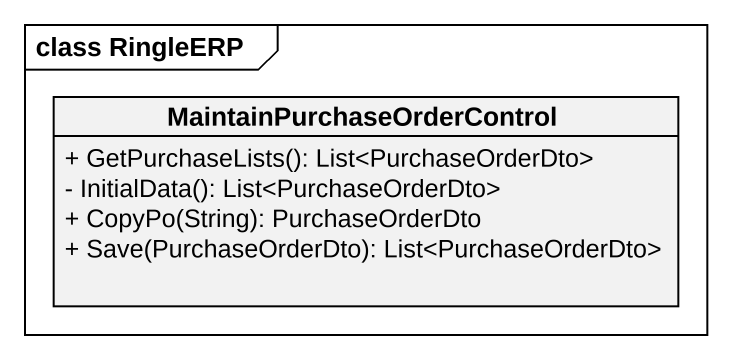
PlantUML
@startuml
mainframe class RingleERP
hide circle
hide empty members
skinparam classAttributeIconSize 0
class MaintainPurchaseOrderControl {
  + GetPurchaseLists(): List<PurchaseOrderDto>
  - InitialData(): List<PurchaseOrderDto>
  + CopyPo(String): PurchaseOrderDto
  + Save(PurchaseOrderDto): List<PurchaseOrderDto>
}
@enduml
